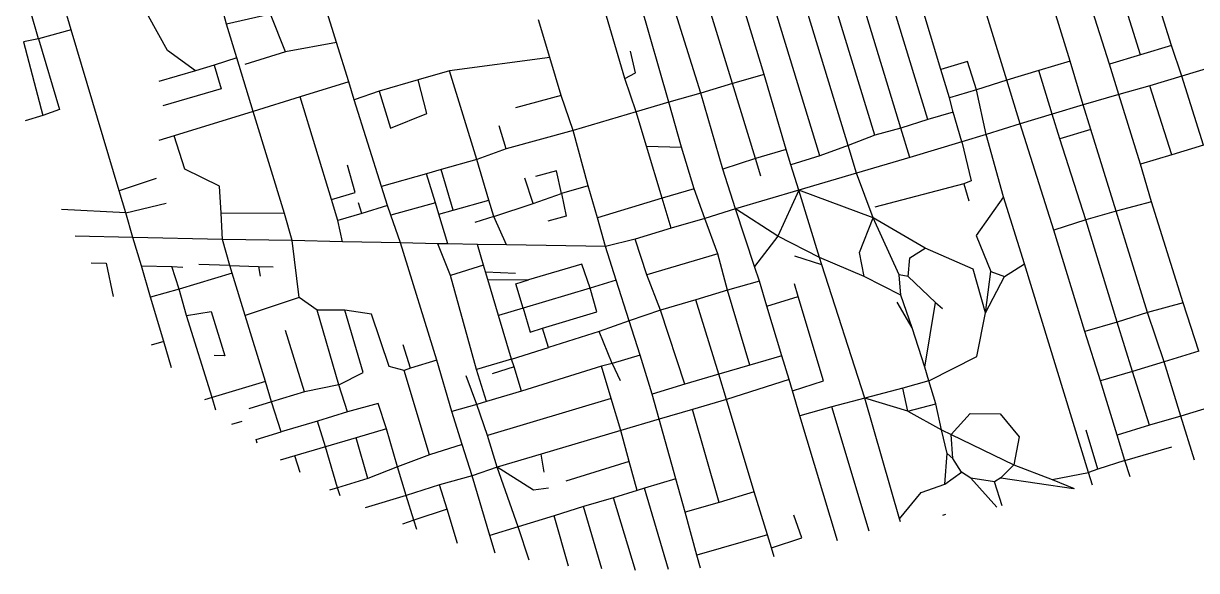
# Model space of a CAD drawing. Header units: metres. Extents: x 626365 to 629407, y 4833638 to 4836011.
# Drawn here: x 626459 to 628268, y 4833638 to 4834482 of the extents above; entities that cross this region are included whole.
import ezdxf

# ---------------------------------------------------------------- set-up
doc = ezdxf.new("R2010")
doc.units = ezdxf.units.M

msp = doc.modelspace()

# ---------------------------------------------------------------- linework, layer by layer
at = {"layer": 'ROADS'}
for points in [[(628181.1, 4834434.1), (628068.7, 4834793.8)], [(627771.7, 4834309.7), (627641.8, 4834735)], [(627811.7, 4834320.6), (627688.8, 4834725.3)], [(627853.4, 4834334), (627736.8, 4834715.6)], [(627730.6, 4834294.1), (627625.5, 4834638.3)], [(628229, 4834448.5), (628173, 4834627.2)], [(627600.8, 4834403.8), (627536.3, 4834616.1)], [(627687.1, 4834278.2), (627580.8, 4834625.2)], [(627552.3, 4834389.5), (627486, 4834605.6)], [(628133.3, 4834419.5), (628077.6, 4834596.1)], [(627873.5, 4834411.5), (627824.1, 4834576)], [(626772.1, 4834481.1), (626751.2, 4834559.1)], [(626724.2, 4834409.4), (626681, 4834440.7), (626635.6, 4834522.7)], [(627503.2, 4834375), (627453.5, 4834534.3)], [(628072.9, 4834424.4), (628042.2, 4834524.3)], [(626482.2, 4834458.8), (626470.4, 4834500)], [(626532.6, 4834472.4), (626520.7, 4834512.8)], [(626941.6, 4834453.2), (626925.4, 4834506.2)], [(627386.4, 4834397.5), (627352.9, 4834510.9)], [(627454.3, 4834361), (627410.4, 4834513.4)], [(626863.2, 4834438.3), (626839.9, 4834496.8), (626772.1, 4834481.1)], [(626787.8, 4834429.3), (626772.1, 4834481.1)], [(627270.3, 4834430), (627253.3, 4834488)], [(627975.1, 4834394.8), (627944.2, 4834495.2)], [(626532.6, 4834472.4), (626482.2, 4834458.8)], [(626606.7, 4834223.9), (626532.6, 4834472.4)], [(626482.2, 4834458.8), (626458.9, 4834454), (626488.8, 4834340.5)], [(626482.2, 4834458.8), (626514.6, 4834349.4), (626488.8, 4834340.5)], [(626941.6, 4834453.2), (626863.2, 4834438.3)], [(626960.5, 4834392.3), (626941.6, 4834453.2)], [(628229, 4834448.5), (628181.1, 4834434.1)], [(628245, 4834401), (628229, 4834448.5)], [(626787.8, 4834429.3), (626752.9, 4834417.8)], [(626813.3, 4834346.6), (626787.8, 4834429.3)], [(626863.2, 4834438.3), (626800.2, 4834418.8)], [(627270.3, 4834430), (627115.8, 4834409)], [(627288, 4834371), (627270.3, 4834430)], [(627386.4, 4834397.5), (627402.6, 4834406.3), (627394.9, 4834439.8)], [(628181.1, 4834434.1), (628133.3, 4834419.5)], [(626724.2, 4834409.4), (626667.5, 4834392.8)], [(626752.9, 4834417.8), (626764, 4834381.3), (626674, 4834355.3)], [(626752.9, 4834417.8), (626724.2, 4834409.4)], [(627115.8, 4834409), (627067.3, 4834395.1)], [(627158.1, 4834272.6), (627115.8, 4834409)], [(627928.3, 4834380.1), (627914.7, 4834423.4), (627873.5, 4834411.5)], [(627886.7, 4834367.4), (627873.5, 4834411.5)], [(628024.5, 4834409.8), (627975.1, 4834394.8)], [(628072.9, 4834424.4), (628024.5, 4834409.8)], [(628045, 4834342.3), (628024.5, 4834409.8)], [(628092.7, 4834356.9), (628072.9, 4834424.4)], [(628147.7, 4834372.5), (628133.3, 4834419.5)], [(628294.5, 4834415.9), (628245, 4834401)], [(626960.5, 4834392.3), (626885.6, 4834369.1)], [(626969.1, 4834364.5), (626960.5, 4834392.3)], [(627007.6, 4834378), (627025, 4834320.8), (627080.9, 4834343.5), (627067.3, 4834395.1)], [(627067.3, 4834395.1), (627007.6, 4834378)], [(627403.9, 4834345.7), (627386.4, 4834397.5)], [(627600.8, 4834403.8), (627552.3, 4834389.5)], [(627634.9, 4834287.9), (627600.8, 4834403.8)], [(627975.1, 4834394.8), (627928.3, 4834380.1)], [(627995.7, 4834327.4), (627975.1, 4834394.8)], [(628245, 4834401), (628195.9, 4834386.2)], [(628278.4, 4834294.7), (628245, 4834401)], [(627007.6, 4834378), (626969.1, 4834364.5)], [(627503.2, 4834375), (627454.3, 4834361)], [(627552.3, 4834389.5), (627503.2, 4834375)], [(627537.5, 4834257.3), (627503.2, 4834375)], [(627587.5, 4834274), (627552.3, 4834389.5)], [(627928.3, 4834380.1), (627886.7, 4834367.4)], [(627943.6, 4834310.9), (627928.3, 4834380.1)], [(628147.7, 4834372.5), (628092.7, 4834356.9)], [(628195.9, 4834386.2), (628147.7, 4834372.5)], [(628181.4, 4834265.4), (628147.7, 4834372.5)], [(628229.4, 4834279.8), (628195.9, 4834386.2)], [(626885.6, 4834369.1), (626813.3, 4834346.6)], [(626933.7, 4834210.6), (626885.6, 4834369.1)], [(627010.9, 4834230.8), (626969.1, 4834364.5)], [(627288, 4834371), (627217.7, 4834352.3)], [(627306.4, 4834316.9), (627288, 4834371)], [(627454.3, 4834361), (627403.9, 4834345.7)], [(627473.7, 4834291.2), (627454.3, 4834361)], [(627892.3, 4834345.3), (627886.7, 4834367.4)], [(628092.7, 4834356.9), (628045, 4834342.3)], [(628104.9, 4834318.5), (628092.7, 4834356.9)], [(626488.8, 4834340.5), (626461.7, 4834331.8)], [(626813.3, 4834346.6), (626691.4, 4834309.1)], [(626861.2, 4834189.1), (626813.3, 4834346.6)], [(627403.9, 4834345.7), (627306.4, 4834316.9)], [(627419.8, 4834292.7), (627403.9, 4834345.7)], [(627892.3, 4834345.3), (627853.4, 4834334)], [(627905.6, 4834299.5), (627892.3, 4834345.3)], [(628045, 4834342.3), (627995.7, 4834327.4)], [(628057.2, 4834304.3), (628045, 4834342.3)], [(627203.1, 4834288.7), (627192.4, 4834324.1)], [(627811.7, 4834320.6), (627771.7, 4834309.7)], [(627853.4, 4834334), (627811.7, 4834320.6)], [(627825.7, 4834275.6), (627811.7, 4834320.6)], [(627995.7, 4834327.4), (627943.6, 4834310.9)], [(628047.5, 4834163.5), (627995.7, 4834327.4)], [(628104.9, 4834318.5), (628057.2, 4834304.3)], [(628143.9, 4834192.6), (628104.9, 4834318.5)], [(626691.4, 4834309.1), (626667.8, 4834301.6)], [(626763.9, 4834189.8), (626761.2, 4834231.3), (626707.9, 4834257.4), (626691.4, 4834309.1)], [(627306.4, 4834316.9), (627203.1, 4834288.7)], [(627329.9, 4834231.5), (627306.4, 4834316.9)], [(627771.7, 4834309.7), (627730.6, 4834294.1)], [(627943.6, 4834310.9), (627905.6, 4834299.5)], [(627970.3, 4834214.8), (627943.6, 4834310.9)], [(628096.8, 4834179), (628057.2, 4834304.3)], [(627203.1, 4834288.7), (627158.1, 4834272.6)], [(627443.7, 4834212.5), (627419.8, 4834292.7)], [(627419.8, 4834292.7), (627473.7, 4834291.2)], [(627492.9, 4834227.3), (627473.7, 4834291.2)], [(627634.9, 4834287.9), (627587.5, 4834274)], [(627642.3, 4834264), (627634.9, 4834287.9)], [(627730.6, 4834294.1), (627687.1, 4834278.2)], [(627743.6, 4834251.2), (627730.6, 4834294.1)], [(627905.6, 4834299.5), (627825.7, 4834275.6)], [(627905.6, 4834299.5), (627920.4, 4834239.5), (627908.8, 4834234.8)], [(628278.4, 4834294.7), (628229.4, 4834279.8)], [(627158.1, 4834272.6), (627103.2, 4834256.7)], [(627176.5, 4834209.6), (627158.1, 4834272.6)], [(627587.5, 4834274), (627537.5, 4834257.3)], [(627596, 4834246.4), (627587.5, 4834274)], [(627687.1, 4834278.2), (627642.3, 4834264)], [(627654.3, 4834225.3), (627642.3, 4834264)], [(627825.7, 4834275.6), (627743.6, 4834251.2)], [(628229.4, 4834279.8), (628181.4, 4834265.4)], [(628198.5, 4834207.1), (628181.4, 4834265.4)], [(626933.7, 4834210.6), (626970.2, 4834221.6), (626958.5, 4834263.7)], [(627080.5, 4834250.3), (627010.9, 4834230.8)], [(627103.2, 4834256.7), (627080.5, 4834250.3)], [(627094.3, 4834205.7), (627080.5, 4834250.3)], [(627121.6, 4834194.2), (627103.2, 4834256.7)], [(627288.6, 4834219.7), (627280.6, 4834255), (627248.7, 4834246.3)], [(627556.6, 4834196.4), (627537.5, 4834257.3)], [(627743.6, 4834251.2), (627654.3, 4834225.3)], [(627769.3, 4834182.4), (627743.6, 4834251.2)], [(626663.7, 4834242.8), (626606.7, 4834223.9)], [(627020.1, 4834201.3), (627010.9, 4834230.8)], [(627244.6, 4834204.6), (627232.2, 4834243.8)], [(627329.9, 4834231.5), (627288.6, 4834219.7)], [(627343.9, 4834182.3), (627329.9, 4834231.5)], [(627908.8, 4834234.8), (627771.5, 4834199)], [(627908.8, 4834234.8), (627916.8, 4834208.4)], [(626617, 4834189.9), (626606.7, 4834223.9)], [(626943.8, 4834178.1), (626933.7, 4834210.6)], [(627121.6, 4834194.2), (627176.5, 4834209.6)], [(627184.4, 4834184.4), (627176.5, 4834209.6)], [(627244.6, 4834204.6), (627288.6, 4834219.7)], [(627288.6, 4834219.7), (627295.7, 4834185.1), (627267.6, 4834177)], [(627443.7, 4834212.5), (627343.9, 4834182.3)], [(627492.9, 4834227.3), (627443.7, 4834212.5)], [(627457.6, 4834166.3), (627443.7, 4834212.5)], [(627509.8, 4834181.5), (627492.9, 4834227.3)], [(627654.3, 4834225.3), (627556.6, 4834196.4)], [(627654.3, 4834225.3), (627622.1, 4834153.8)], [(627686.5, 4834121.3), (627654.3, 4834225.3)], [(627769.3, 4834182.4), (627654.3, 4834225.3)], [(627970.3, 4834214.8), (627927.9, 4834155.2), (627950.6, 4834099.3)], [(628002.5, 4834111.6), (627970.3, 4834214.8)], [(626617, 4834189.9), (626517.5, 4834195)], [(626617, 4834189.9), (626679.2, 4834205.2)], [(626980.8, 4834189.2), (626975.7, 4834205.7)], [(627020.1, 4834201.3), (626980.8, 4834189.2)], [(627025.2, 4834186.5), (627020.1, 4834201.3)], [(627094.3, 4834205.7), (627025.2, 4834186.5)], [(627099.4, 4834187.9), (627094.3, 4834205.7)], [(627099.4, 4834187.9), (627121.6, 4834194.2)], [(627184.4, 4834184.4), (627244.6, 4834204.6)], [(627556.6, 4834196.4), (627509.8, 4834181.5)], [(627586.1, 4834107.3), (627556.6, 4834196.4)], [(627622.1, 4834153.8), (627556.6, 4834196.4)], [(628143.9, 4834192.6), (628096.8, 4834179)], [(628198.5, 4834207.1), (628143.9, 4834192.6)], [(628192.2, 4834036.2), (628143.9, 4834192.6)], [(628246.9, 4834051.3), (628198.5, 4834207.1)], [(626627.4, 4834152.1), (626617, 4834189.9)], [(626861.2, 4834189.1), (626763.9, 4834189.8)], [(626765.7, 4834149.1), (626763.9, 4834189.8)], [(626873.5, 4834147.6), (626861.2, 4834189.1)], [(626980.8, 4834189.2), (626943.8, 4834178.1)], [(626950.8, 4834145.3), (626943.8, 4834178.1)], [(627040.4, 4834143.5), (627025.2, 4834186.5)], [(627113.4, 4834142.2), (627099.4, 4834187.9)], [(627184.4, 4834184.4), (627155, 4834175.3)], [(627203.8, 4834140.7), (627184.4, 4834184.4)], [(627356.5, 4834138), (627343.9, 4834182.3)], [(627509.8, 4834181.5), (627457.6, 4834166.3)], [(627529.4, 4834126.6), (627509.8, 4834181.5)], [(627755, 4834091.9), (627747.8, 4834128.6), (627769.3, 4834182.4)], [(627809.4, 4834094.3), (627769.3, 4834182.4)], [(627849.4, 4834135.5), (627769.3, 4834182.4)], [(628096.8, 4834179), (628047.5, 4834163.5)], [(628145.6, 4834021.2), (628096.8, 4834179)], [(627457.6, 4834166.3), (627402.3, 4834149.5)], [(628095.7, 4834006.9), (628047.5, 4834163.5)], [(626627.4, 4834152.1), (626538.6, 4834153.9)], [(626640.9, 4834108.2), (626627.4, 4834152.1)], [(626765.7, 4834149.1), (626627.4, 4834152.1)], [(626873.5, 4834147.6), (626765.7, 4834149.1)], [(626777.1, 4834108.7), (626765.7, 4834149.1)], [(626884.2, 4834059.2), (626873.5, 4834147.6)], [(626950.8, 4834145.3), (626873.5, 4834147.6)], [(627040.4, 4834143.5), (626950.8, 4834145.3)], [(627096.1, 4833962.9), (627040.4, 4834143.5)], [(627098, 4834142.4), (627040.4, 4834143.5)], [(627117.2, 4834093.5), (627098, 4834142.4)], [(627113.4, 4834142.2), (627098, 4834142.4)], [(627158.8, 4834141.3), (627113.4, 4834142.2)], [(627168.3, 4834109.2), (627158.8, 4834141.3)], [(627203.8, 4834140.7), (627158.8, 4834141.3)], [(627356.5, 4834138), (627203.8, 4834140.7)], [(627402.3, 4834149.5), (627356.5, 4834138)], [(627372.8, 4834086.3), (627356.5, 4834138)], [(627420.3, 4834094.4), (627402.3, 4834149.5)], [(627622.1, 4834153.8), (627586.1, 4834107.3)], [(627686.5, 4834121.3), (627622.1, 4834153.8)], [(627529.4, 4834126.6), (627420.3, 4834094.4)], [(627544.7, 4834070.5), (627529.4, 4834126.6)], [(627690.1, 4834109.8), (627648.4, 4834123.3)], [(627755, 4834091.9), (627686.5, 4834121.3)], [(627690.1, 4834109.8), (627686.5, 4834121.3)], [(627823.1, 4834091.9), (627825.4, 4834120.4), (627849.4, 4834135.5)], [(627942.2, 4834035.5), (627923.3, 4834103.1), (627849.4, 4834135.5)], [(626563.2, 4834112.7), (626586.3, 4834112.3), (626597.3, 4834060.9)], [(626655, 4834060), (626640.9, 4834108.2)], [(626640.9, 4834108.2), (626687.7, 4834107.1)], [(626699.1, 4834072.3), (626687.7, 4834107.1)], [(626687.7, 4834107.1), (626704.5, 4834106.3)], [(626777.1, 4834108.7), (626729.4, 4834110.1)], [(626780.7, 4834096.8), (626777.1, 4834108.7)], [(626777.1, 4834108.7), (626821.4, 4834107.3)], [(626821.4, 4834107.3), (626823.9, 4834092.5)], [(626821.4, 4834107.3), (626844.2, 4834106.8)], [(627168.3, 4834109.2), (627117.2, 4834093.5)], [(627171.6, 4834098.8), (627168.3, 4834109.2)], [(627332.6, 4834074), (627319.8, 4834111), (627237.7, 4834086.5)], [(627593.6, 4834084.8), (627586.1, 4834107.3)], [(627756.3, 4833903.9), (627690.1, 4834109.8)], [(627971.8, 4834091.6), (628002.5, 4834111.6)], [(628101.3, 4833789.4), (628002.5, 4834111.6)], [(626780.7, 4834096.8), (626699.1, 4834072.3)], [(626801, 4834031.8), (626780.7, 4834096.8)], [(627157.3, 4833948), (627117.2, 4834093.5)], [(627175.1, 4834087.3), (627171.6, 4834098.8)], [(627171.6, 4834098.8), (627217.5, 4834096.8)], [(627191.4, 4834031.5), (627175.1, 4834087.3)], [(627175.1, 4834087.3), (627237.7, 4834086.5)], [(627229.6, 4834042.7), (627218.1, 4834080.5), (627237.7, 4834086.5)], [(627372.8, 4834086.3), (627332.6, 4834074)], [(627393, 4834023.5), (627372.8, 4834086.3)], [(627441.2, 4834039.9), (627420.3, 4834094.4)], [(627593.6, 4834084.8), (627544.7, 4834070.5)], [(627605.3, 4834045.9), (627593.6, 4834084.8)], [(627811.6, 4834063.2), (627755, 4834091.9)], [(627811.6, 4834063.2), (627809.4, 4834094.3)], [(627823.1, 4834091.9), (627809.4, 4834094.3)], [(627865.4, 4834051.7), (627823.1, 4834091.9)], [(627942.2, 4834035.5), (627950.6, 4834099.3)], [(627942.2, 4834035.5), (627971.8, 4834091.6)], [(627950.6, 4834099.3), (627971.8, 4834091.6)], [(626699.1, 4834072.3), (626655, 4834060)], [(626710.2, 4834031.4), (626699.1, 4834072.3)], [(627332.6, 4834074), (627229.6, 4834042.7)], [(627259.4, 4834011.8), (627343.1, 4834037.5), (627332.6, 4834074)], [(627544.7, 4834070.5), (627495.7, 4834056)], [(627578.7, 4833954.7), (627544.7, 4834070.5)], [(627653.3, 4834060.8), (627647.6, 4834080.3)], [(626675.5, 4833991.5), (626655, 4834060)], [(626884.2, 4834059.2), (626801, 4834031.8)], [(626911.7, 4834039.7), (626884.2, 4834059.2)], [(627495.7, 4834056), (627441.2, 4834039.9)], [(627530.9, 4833941.1), (627495.7, 4834056)], [(627605.3, 4834045.9), (627653.3, 4834060.8)], [(627644.6, 4833915.5), (627692.4, 4833930.6), (627653.3, 4834060.8)], [(627829.4, 4834012.6), (627805.9, 4834052.3)], [(627829.4, 4834012.6), (627811.6, 4834063.2)], [(627848.7, 4833952), (627865.4, 4834051.7)], [(627865.4, 4834051.7), (627875.8, 4834042.6)], [(628246.9, 4834051.3), (628192.2, 4834036.2)], [(628271.2, 4833976.3), (628246.9, 4834051.3)], [(626710.2, 4834031.4), (626748.3, 4834037.7), (626769.5, 4833969.3), (626752.9, 4833969.8)], [(626749.9, 4833905), (626710.2, 4834031.4)], [(626832.3, 4833929.6), (626801, 4834031.8)], [(626954.4, 4834039.8), (626911.7, 4834039.7)], [(626945.1, 4833924.6), (626911.7, 4834039.7)], [(626945.1, 4833924.6), (626982.7, 4833943.6), (626954.4, 4834039.8)], [(627046.1, 4833946.7), (627023, 4833952.7), (626995.6, 4834033.7), (626954.4, 4834039.8)], [(627229.6, 4834042.7), (627191.4, 4834031.5)], [(627211.5, 4833964.1), (627191.4, 4834031.5)], [(627229.6, 4834042.7), (627240, 4834005.8), (627259.4, 4834011.8)], [(627441.2, 4834039.9), (627393, 4834023.5)], [(627478.5, 4833925.6), (627441.2, 4834039.9)], [(627628.4, 4833969.5), (627605.3, 4834045.9)], [(627855.1, 4833930.8), (627929.1, 4833968.1), (627942.2, 4834035.5)], [(628192.2, 4834036.2), (628145.6, 4834021.2)], [(628217.7, 4833960.2), (628192.2, 4834036.2)], [(627268.3, 4833982.1), (627259.4, 4834011.8)], [(627393, 4834023.5), (627346.4, 4834006.7)], [(627409.9, 4833970.5), (627393, 4834023.5)], [(627848.7, 4833952), (627829.4, 4834012.6)], [(628145.6, 4834021.2), (628095.7, 4834006.9)], [(628169.1, 4833945.4), (628145.6, 4834021.2)], [(626892.4, 4833913.6), (626863.2, 4834008.2)], [(627346.4, 4834006.7), (627268.3, 4833982.1)], [(627366.8, 4833957.6), (627346.4, 4834006.7)], [(628119.9, 4833930.9), (628095.7, 4834006.9)], [(626675.5, 4833991.5), (626656, 4833985.8)], [(626687.3, 4833951), (626675.5, 4833991.5)], [(627055.8, 4833950.4), (627044.6, 4833986.3)], [(627211.5, 4833964.1), (627268.3, 4833982.1)], [(628271.2, 4833976.3), (628217.7, 4833960.2)], [(627096.1, 4833962.9), (627055.8, 4833950.4)], [(627119.7, 4833883.6), (627096.1, 4833962.9)], [(627211.5, 4833964.1), (627157.3, 4833948)], [(627215.4, 4833952.2), (627211.5, 4833964.1)], [(627366.8, 4833957.6), (627350.3, 4833953.6)], [(627409.9, 4833970.5), (627366.8, 4833957.6)], [(627366.8, 4833957.6), (627378.8, 4833931.4)], [(627428.2, 4833910.3), (627409.9, 4833970.5)], [(627628.4, 4833969.5), (627578.7, 4833954.7)], [(627639.5, 4833932.7), (627628.4, 4833969.5)], [(628217.7, 4833960.2), (628169.1, 4833945.4)], [(628243.4, 4833876.1), (628217.7, 4833960.2)], [(627055.8, 4833950.4), (627046.1, 4833946.7)], [(627084.8, 4833816.6), (627046.1, 4833946.7)], [(627157.8, 4833894.4), (627141.7, 4833938.3)], [(627172.9, 4833898.8), (627157.3, 4833948)], [(627215.4, 4833952.2), (627181.6, 4833941.5)], [(627227, 4833915), (627215.4, 4833952.2)], [(627350.3, 4833953.6), (627227, 4833915)], [(627365.2, 4833903.5), (627350.3, 4833953.6)], [(627530.9, 4833941.1), (627478.5, 4833925.6)], [(627578.7, 4833954.7), (627530.9, 4833941.1)], [(627542.9, 4833902.1), (627530.9, 4833941.1)], [(627855.1, 4833930.8), (627848.7, 4833952)], [(628169.1, 4833945.4), (628119.9, 4833930.9)], [(628195.1, 4833862.1), (628169.1, 4833945.4)], [(626832.3, 4833929.6), (626749.9, 4833905)], [(626841.6, 4833898.5), (626832.3, 4833929.6)], [(626945.1, 4833924.6), (626892.4, 4833913.6)], [(626958.8, 4833882.7), (626945.1, 4833924.6)], [(627478.5, 4833925.6), (627428.2, 4833910.3)], [(627639.5, 4833932.7), (627542.9, 4833902.1)], [(627644.6, 4833915.5), (627639.5, 4833932.7)], [(627855.1, 4833930.8), (627814.7, 4833919.3)], [(627865.5, 4833895.5), (627855.1, 4833930.8)], [(628145.5, 4833846.8), (628119.9, 4833930.9)], [(626749.9, 4833905), (626738, 4833901.5)], [(626755.3, 4833885.7), (626749.9, 4833905)], [(626892.4, 4833913.6), (626841.6, 4833898.5)], [(627227, 4833915), (627172.9, 4833898.8)], [(627365.2, 4833903.5), (627174.2, 4833846.5)], [(627380, 4833854.1), (627365.2, 4833903.5)], [(627439.3, 4833871.6), (627428.2, 4833910.3)], [(627542.9, 4833902.1), (627490.3, 4833886.5)], [(627585.6, 4833759.5), (627542.9, 4833902.1)], [(627656.1, 4833876.5), (627644.6, 4833915.5)], [(627756.3, 4833903.9), (627705.3, 4833890.4)], [(627814.7, 4833919.3), (627756.3, 4833903.9)], [(627809.7, 4833717.7), (627756.3, 4833903.9)], [(627822.7, 4833883.7), (627756.3, 4833903.9)], [(627822.7, 4833883.7), (627814.7, 4833919.3)], [(626841.6, 4833898.5), (626806.5, 4833887.8)], [(626856.2, 4833852.1), (626841.6, 4833898.5)], [(627018.7, 4833856.7), (627006, 4833896), (626958.8, 4833882.7)], [(627157.8, 4833894.4), (627119.7, 4833883.6)], [(627172.9, 4833898.8), (627157.8, 4833894.4)], [(627174.2, 4833846.5), (627157.8, 4833894.4)], [(627490.3, 4833886.5), (627439.3, 4833871.6)], [(627531.8, 4833743.2), (627490.3, 4833886.5)], [(627705.3, 4833890.4), (627656.1, 4833876.5)], [(627762.9, 4833698.5), (627705.3, 4833890.4)], [(627822.7, 4833883.7), (627865.5, 4833895.5)], [(627874.4, 4833855.2), (627865.5, 4833895.5)], [(628292.4, 4833891.4), (628243.4, 4833876.1)], [(626780.1, 4833863.8), (626795.9, 4833868.6)], [(626912.2, 4833868.4), (626856.2, 4833852.1)], [(626958.8, 4833882.7), (626912.2, 4833868.4)], [(626924.4, 4833828.8), (626912.2, 4833868.4)], [(627135.4, 4833832.5), (627119.7, 4833883.6)], [(627439.3, 4833871.6), (627380, 4833854.1)], [(627464.6, 4833779.6), (627439.3, 4833871.6)], [(627714.1, 4833683.9), (627656.1, 4833876.5)], [(627822.7, 4833883.7), (627874.4, 4833855.2)], [(627889.6, 4833847.8), (627918.9, 4833880.6), (627965, 4833879.9), (627994.4, 4833844.5), (627986.1, 4833801)], [(628243.4, 4833876.1), (628195.1, 4833862.1)], [(628264.4, 4833808.1), (628243.4, 4833876.1)], [(626819.3, 4833834.5), (626817.5, 4833840.4), (626856.2, 4833852.1)], [(627018.7, 4833856.7), (626971.8, 4833842.9)], [(627035.6, 4833797.8), (627018.7, 4833856.7)], [(627380, 4833854.1), (627257.2, 4833817.7)], [(627393.1, 4833806.3), (627380, 4833854.1)], [(627883, 4833818.8), (627874.4, 4833855.2)], [(627874.4, 4833855.2), (627889.6, 4833847.8)], [(627889.6, 4833847.8), (627986.1, 4833801)], [(627891.8, 4833810.8), (627889.6, 4833847.8)], [(628115.7, 4833794.2), (628097.4, 4833854.6)], [(628195.1, 4833862.1), (628145.5, 4833846.8)], [(626971.8, 4833842.9), (626924.4, 4833828.8)], [(626990.1, 4833779.8), (626971.8, 4833842.9)], [(627135.4, 4833832.5), (627084.8, 4833816.6)], [(627150.6, 4833784), (627135.4, 4833832.5)], [(627189.6, 4833797.7), (627174.2, 4833846.5)], [(628157.3, 4833807.9), (628145.5, 4833846.8)], [(626877.6, 4833815.2), (626854.6, 4833808.2)], [(626924.4, 4833828.8), (626877.6, 4833815.2)], [(626885.4, 4833789.5), (626877.6, 4833815.2)], [(626943.2, 4833765.6), (626924.4, 4833828.8)], [(627084.8, 4833816.6), (627035.6, 4833797.8)], [(627257.2, 4833817.7), (627189.6, 4833797.7)], [(627261.9, 4833789.6), (627257.2, 4833817.7)], [(627879.4, 4833771.2), (627883, 4833818.8)], [(627891.8, 4833810.8), (627883, 4833818.8)], [(628157.3, 4833807.9), (628229.9, 4833828.9)], [(627035.6, 4833797.8), (626990.1, 4833779.8)], [(627049.1, 4833754), (627035.6, 4833797.8)], [(627189.6, 4833797.7), (627150.6, 4833784)], [(627221.9, 4833705.5), (627189.6, 4833797.7)], [(627268.4, 4833764.9), (627245.2, 4833762), (627189.6, 4833797.7)], [(627393.1, 4833806.3), (627295.1, 4833775.7)], [(627405.3, 4833761.5), (627393.1, 4833806.3)], [(627905.5, 4833789.6), (627891.8, 4833810.8)], [(627986.1, 4833801), (627965.9, 4833780.9)], [(627986.1, 4833801), (628045, 4833778.5)], [(628115.7, 4833794.2), (628101.3, 4833789.4)], [(628157.3, 4833807.9), (628115.7, 4833794.2)], [(628165.5, 4833782.4), (628157.3, 4833807.9)], [(626990.1, 4833779.8), (626943.2, 4833765.6)], [(627150.6, 4833784), (627100.3, 4833770.3)], [(627178.1, 4833692.3), (627150.6, 4833784)], [(627464.6, 4833779.6), (627416.7, 4833765)], [(627479.1, 4833727.9), (627464.6, 4833779.6)], [(627879.4, 4833771.2), (627905.5, 4833789.6)], [(627919.8, 4833780.7), (627905.5, 4833789.6)], [(627919.8, 4833780.7), (627960, 4833735.8)], [(627956.4, 4833774.9), (627919.8, 4833780.7)], [(627965.9, 4833780.9), (627956.4, 4833774.9)], [(627965.9, 4833780.9), (628078.2, 4833764.6)], [(628045, 4833778.5), (628101.3, 4833789.4)], [(628045, 4833778.5), (628079.1, 4833764.7)], [(628107.4, 4833769.7), (628101.3, 4833789.4)], [(626943.2, 4833765.6), (626931, 4833761.9)], [(626947.1, 4833753.4), (626943.2, 4833765.6)], [(627100.3, 4833770.3), (627049.1, 4833754)], [(627112.2, 4833732.7), (627100.3, 4833770.3)], [(627405.3, 4833761.5), (627368.9, 4833750.4)], [(627416.7, 4833765), (627405.3, 4833761.5)], [(627453.6, 4833639.7), (627416.7, 4833765)], [(627585.6, 4833759.5), (627531.8, 4833743.2)], [(627606.3, 4833693.2), (627585.6, 4833759.5)], [(627809.7, 4833717.7), (627843.3, 4833758.3), (627879.4, 4833771.2)], [(627967.8, 4833737.6), (627956.4, 4833774.9)], [(627049.1, 4833754), (626985.6, 4833735)], [(627061, 4833715.6), (627049.1, 4833754)], [(627368.9, 4833750.4), (627322.6, 4833736.6)], [(627402.4, 4833637.9), (627368.9, 4833750.4)], [(627531.8, 4833743.2), (627479.1, 4833727.9)], [(627112.2, 4833732.7), (627061, 4833715.6)], [(627128.3, 4833679.6), (627112.2, 4833732.7)], [(627277.1, 4833722.3), (627221.9, 4833705.5)], [(627322.6, 4833736.6), (627277.1, 4833722.3)], [(627299.4, 4833644.6), (627277.1, 4833722.3)], [(627350.5, 4833640.8), (627322.6, 4833736.6)], [(627497.3, 4833661.8), (627479.1, 4833727.9)], [(627612.6, 4833672.9), (627659.2, 4833688.5), (627646.9, 4833723.6)], [(627876.5, 4833723.6), (627881.3, 4833724.9)], [(627061, 4833715.6), (627043.3, 4833709.4)], [(627065.6, 4833701.3), (627061, 4833715.6)], [(627221.9, 4833705.5), (627178.1, 4833692.3)], [(627238.6, 4833654), (627221.9, 4833705.5)], [(627811.4, 4833713.1), (627809.7, 4833717.7)], [(627186.5, 4833664.7), (627178.1, 4833692.3)], [(627606.3, 4833693.2), (627497.3, 4833661.8)], [(627612.6, 4833672.9), (627606.3, 4833693.2)], [(627616.6, 4833659.3), (627612.6, 4833672.9)], [(627502.7, 4833641.8), (627497.3, 4833661.8)]]:
    msp.add_lwpolyline(points, dxfattribs=at)

doc.saveas('drawing.dxf')
